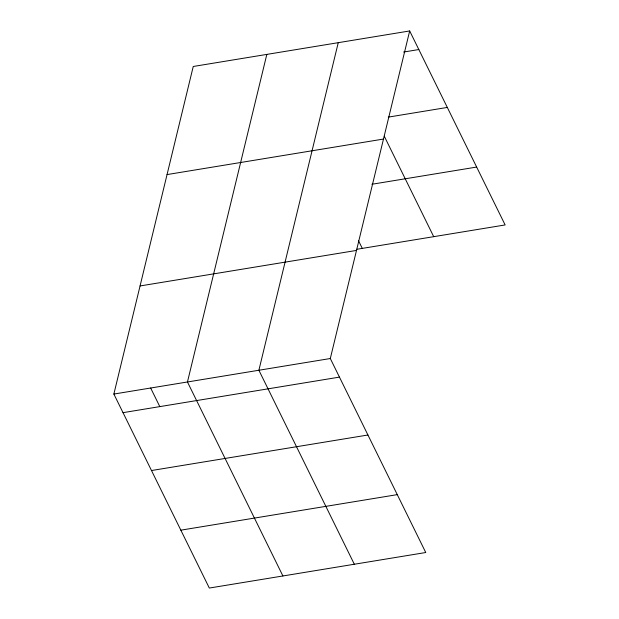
<?xml version="1.0" encoding="UTF-8"?>
<svg xmlns="http://www.w3.org/2000/svg" width="619" height="619" viewBox="0 0 619 619"><rect width="100%" height="100%" fill="white"/><g stroke="black" fill="none" stroke-linecap="round" stroke-linejoin="round"><path stroke-width="0.93" d="M409.677 30.95L330.306 358.525L425.756 552.519L209.323 588.05L113.865 394.055L193.244 66.481L409.677 30.95L505.135 224.945L356.629 249.325M266.828 54.402L187.456 381.977L282.914 575.972M338.253 42.672L258.881 370.247L354.331 564.242M403.588 52.05L418.831 49.543M388.268 117.123L447.313 107.427M167.045 174.581L383.486 139.051M371.895 184.261L476.653 167.06M140.056 285.955L356.498 250.424M113.865 394.055L330.306 358.525M123.019 412.656L339.452 377.118M151.5 470.533L367.934 435.002M180.841 530.166L397.274 494.635M384.267 136.188L433.71 236.667M358.517 240.737L362.285 248.397M150.657 388.02L159.81 406.613"/></g></svg>
